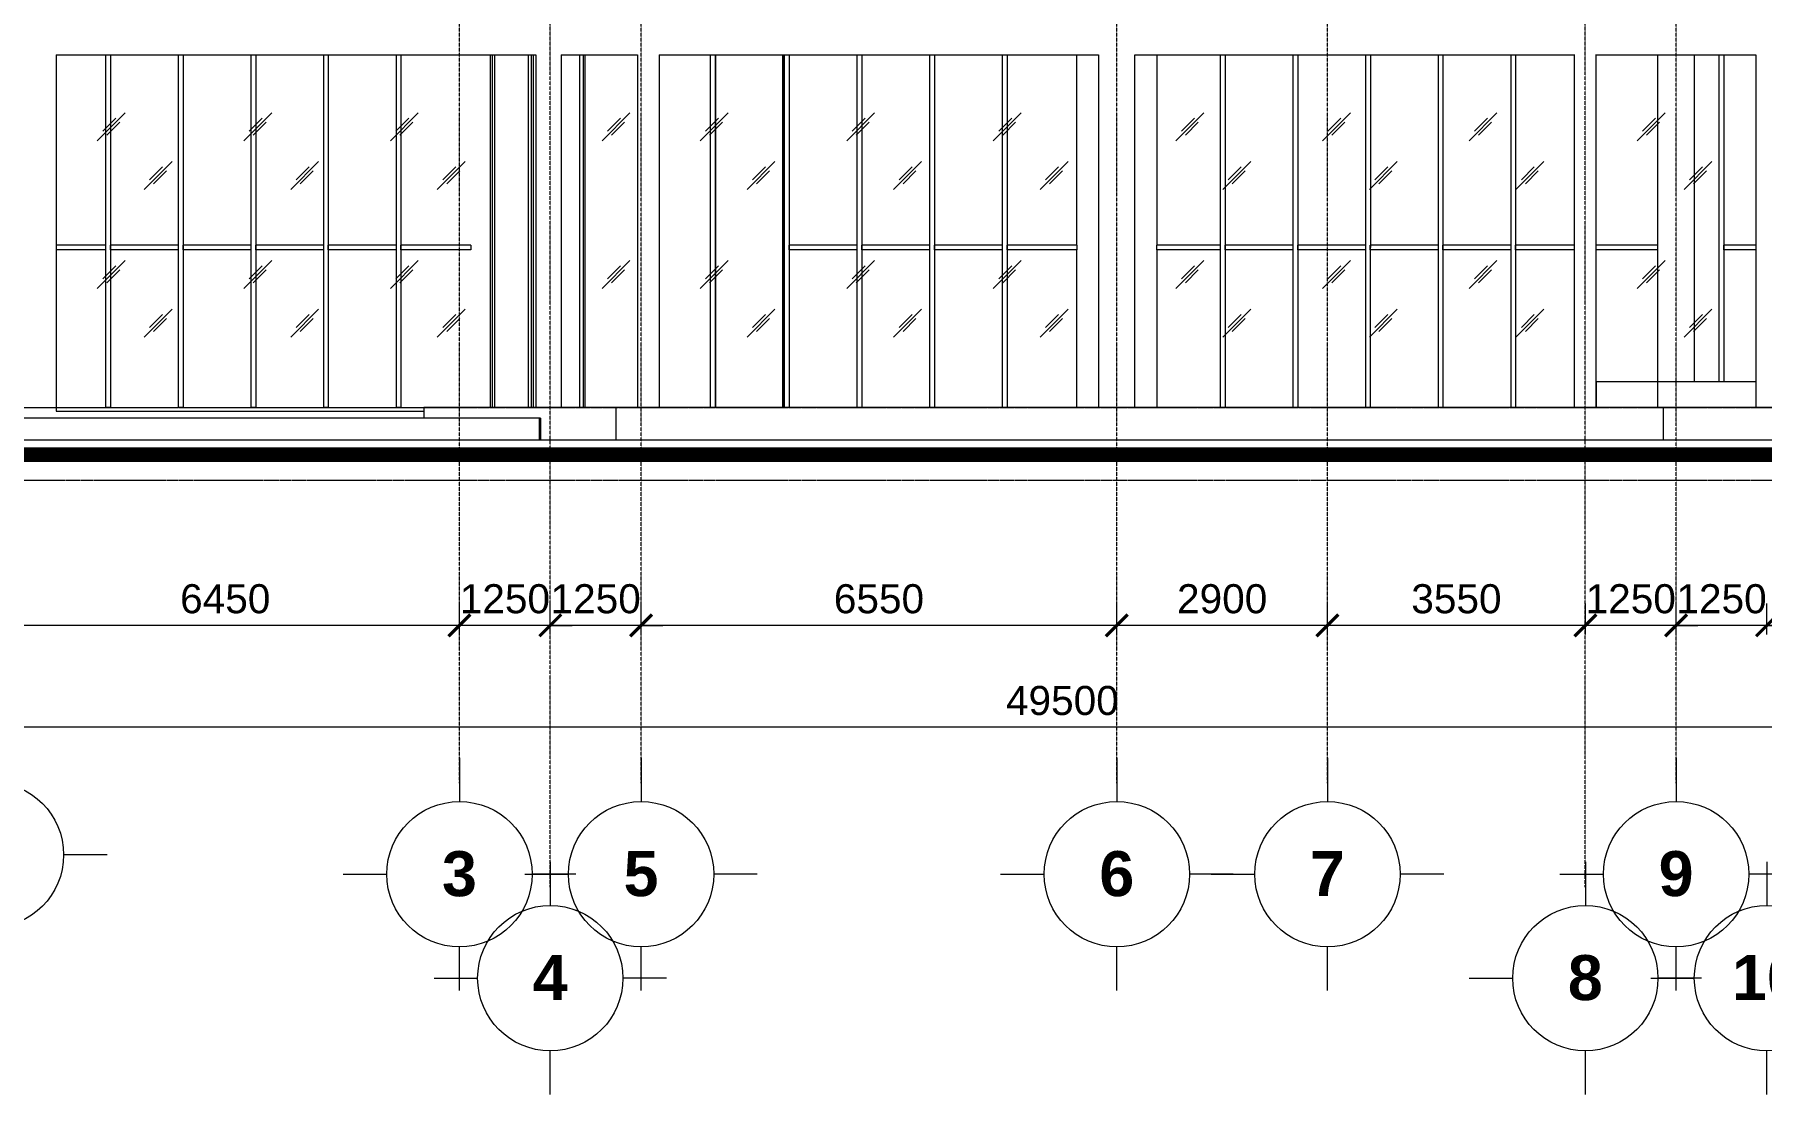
# Model space of a CAD drawing. Header units: millimetres. Extents: x -10599 to 108788, y -9455 to 93550.
# Drawn here: x 2101 to 25876, y -9455 to 5131 of the extents above; entities that cross this region are included whole.
import ezdxf

# ---------------------------------------------------------------- set-up
doc = ezdxf.new("R2010")
doc.units = ezdxf.units.MM
doc.linetypes.add('Centre', pattern=[31.75, 6.35, -4.7625, 15.875, -4.7625])
doc.linetypes.add('Grid Line', pattern=[4.2, 3, -0.6, 0, -0.6])
for name, color, linetype, lineweight in [('A-GLAZ-CWMG', 55, 'Continuous', 5), ('DIM', 1, 'Continuous', 5), ('KH', 6, 'Continuous', 5), ('KINH', 152, 'Continuous', 5), ('NET CAT', 3, 'Continuous', 5), ('NET-THAY', 2, 'Continuous', 9), ('TRUC', 225, 'Continuous', 5)]:
    doc.layers.add(name, color=color, linetype=linetype, lineweight=lineweight)
doc.styles.add('Arial_B', font='arialbd_0.ttf', dxfattribs={"height": 619.047619})
doc.styles.add('TA1', font='arial_0.ttf')
doc.dimstyles.new('D_200_KTx2', dxfattribs={"dimtxt": 400, "dimasz": 300, "dimexe": 300, "dimexo": 300, "dimgap": 160, "dimtad": 1, "dimdec": 0, "dimzin": 9, "dimtxsty": 'TA1', "dimblk": 'ARCHTICK', "dimcen": 1, "dimdle": 300, "dimclrd": 256, "dimclre": 256, "dimclrt": 7, "dimadec": 0, "dimazin": 0, "dimtfac": 1, "dimtdec": 0, "dimtix": 1, "dimtmove": 1, "dimatfit": 3, "dimldrblk": 'ARCHTICK', "dimfxl": 0, "dimtolj": 1, "dimtzin": 0, "dimlwd": -1, "dimlwe": -1, "dimarcsym": 0})

# ---------------------------------------------------------------- blocks, each defined once
blk = doc.blocks.new('System Panel - Glazed-1983792-MẶT ĐỨNG 1-14')
at = {"layer": 'KINH'}
blk.add_line((17551, 2167), (17551, 0), dxfattribs=at)
blk = doc.blocks.new('System Panel - Glazed-V7-MẶT ĐỨNG 1-14')
at = {"layer": 'KINH'}
blk.add_line((16450, 0), (16450, 2167), dxfattribs=at)
blk = doc.blocks.new('System Panel - Glazed-V8-MẶT ĐỨNG 1-14')
at = {"layer": 'KINH'}
blk.add_line((7145, 0), (7460, 0), dxfattribs=at)
blk = doc.blocks.new('System Panel - Glazed-V5-MẶT ĐỨNG 1-14')
at = {"layer": 'KINH'}
blk.add_line((29356, 0), (30289, 0), dxfattribs=at)
blk = doc.blocks.new('System Panel - Glazed-V9-MẶT ĐỨNG 1-14')
at = {"layer": 'KINH'}
blk.add_line((2401, 0), (3078, 0), dxfattribs=at)
blk = doc.blocks.new('System Panel - Glazed-1983793-MẶT ĐỨNG 1-14')
at = {"layer": 'KINH'}
blk.add_line((17551, 4850), (17551, 2233), dxfattribs=at)
blk = doc.blocks.new('System Panel - Glazed-1982688-MẶT ĐỨNG 1-14')
at = {"layer": 'KINH'}
blk.add_line((16450, 2233), (16450, 4850), dxfattribs=at)
blk = doc.blocks.new('Rectangular Mullion - Rectangular Mullion-V51-MẶT ĐỨNG 1-14')
at = {"layer": 'A-GLAZ-CWMG'}
for p, q in [((25356, 2167), (25356, 2233)), ((25801, 2233), (25356, 2233)), ((25801, 2167), (25356, 2167)), ((26289, 2233), (26101, 2233)), ((26289, 2167), (26101, 2167)), ((26289, 2233), (26289, 2167))]:
    blk.add_line(p, q, dxfattribs=at)
blk = doc.blocks.new('Rectangular Mullion - Rectangular Mullion-V52-MẶT ĐỨNG 1-14')
at = {"layer": 'A-GLAZ-CWMG'}
for p, q in [((25289, 2200), (25289, 350)), ((25356, 2200), (25356, 350))]:
    blk.add_line(p, q, dxfattribs=at)
blk = doc.blocks.new('Rectangular Mullion - Rectangular Mullion-V53-MẶT ĐỨNG 1-14')
at = {"layer": 'A-GLAZ-CWMG'}
for p, q in [((30289, 4850), (30289, 2200)), ((30356, 4850), (30356, 2200))]:
    blk.add_line(p, q, dxfattribs=at)
blk = doc.blocks.new('Rectangular Mullion - Rectangular Mullion-1983422-MẶT ĐỨNG 1-14')
at = {"layer": 'A-GLAZ-CWMG'}
for p, q in [((24451, 2233), (23601, 2233)), ((24451, 2167), (23601, 2167))]:
    blk.add_line(p, q, dxfattribs=at)
blk = doc.blocks.new('Rectangular Mullion - Rectangular Mullion-V54-MẶT ĐỨNG 1-14')
at = {"layer": 'A-GLAZ-CWMG'}
for p, q in [((22491, 2167), (22491, 2233)), ((23301, 2233), (22491, 2233)), ((23301, 2167), (22491, 2167))]:
    blk.add_line(p, q, dxfattribs=at)
blk = doc.blocks.new('Rectangular Mullion - Rectangular Mullion-V29-MẶT ĐỨNG 1-14')
at = {"layer": 'A-GLAZ-CWMG'}
for p, q in [((51314, 2167), (51314, 2233)), ((52247, 2233), (51314, 2233)), ((52247, 2167), (51314, 2167)), ((52247, 2233), (52247, 2167))]:
    blk.add_line(p, q, dxfattribs=at)
blk = doc.blocks.new('Rectangular Mullion - Rectangular Mullion-1983791-MẶT ĐỨNG 1-14')
at = {"layer": 'A-GLAZ-CWMG'}
for p, q in [((17551, 2167), (17551, 2233)), ((18424, 2233), (17551, 2233)), ((18424, 2167), (17551, 2167)), ((18424, 2233), (18424, 2167))]:
    blk.add_line(p, q, dxfattribs=at)
blk = doc.blocks.new('Rectangular Mullion - Rectangular Mullion-V35-MẶT ĐỨNG 1-14')
at = {"layer": 'A-GLAZ-CWMG'}
for p, q in [((50247, 2200), (50247, 0)), ((50314, 2200), (50314, 0))]:
    blk.add_line(p, q, dxfattribs=at)
blk = doc.blocks.new('Rectangular Mullion - Rectangular Mullion-1978245-MẶT ĐỨNG 1-14')
at = {"layer": 'A-GLAZ-CWMG'}
for p, q in [((22424, 4850), (22424, 2200)), ((22491, 4850), (22491, 2200))]:
    blk.add_line(p, q, dxfattribs=at)
blk = doc.blocks.new('Rectangular Mullion - Rectangular Mullion-V55-MẶT ĐỨNG 1-14')
at = {"layer": 'A-GLAZ-CWMG'}
for p, q in [((15490, 2167), (15490, 2233)), ((16450, 2233), (15490, 2233)), ((16450, 2167), (15490, 2167)), ((16450, 2233), (16450, 2167))]:
    blk.add_line(p, q, dxfattribs=at)
blk = doc.blocks.new('Rectangular Mullion - Rectangular Mullion-V56-MẶT ĐỨNG 1-14')
at = {"layer": 'A-GLAZ-CWMG'}
for p, q in [((3078, 2233), (2401, 2233)), ((3078, 2167), (2401, 2167)), ((3078, 2233), (3078, 2167))]:
    blk.add_line(p, q, dxfattribs=at)
blk = doc.blocks.new('Rectangular Mullion - Rectangular Mullion-V36-MẶT ĐỨNG 1-14')
at = {"layer": 'A-GLAZ-CWMG'}
for p, q in [((38817, 2200), (38817, 0)), ((38884, 2200), (38884, 0)), ((38884, 0), (38817, 0))]:
    blk.add_line(p, q, dxfattribs=at)
blk = doc.blocks.new('Rectangular Mullion - Rectangular Mullion-1983752-MẶT ĐỨNG 1-14')
at = {"layer": 'A-GLAZ-CWMG'}
for p, q in [((8372, 4850), (8372, 0)), ((8400, 4850), (8400, 0)), ((8431, 4850), (8431, 0))]:
    blk.add_line(p, q, dxfattribs=at)
blk = doc.blocks.new('Rectangular Mullion - Rectangular Mullion-V60-MẶT ĐỨNG 1-14')
at = {"layer": 'A-GLAZ-CWMG'}
for p, q in [((8897, 4850), (8897, 0)), ((8938, 4850), (8938, 0)), ((8964, 4850), (8964, 0))]:
    blk.add_line(p, q, dxfattribs=at)
blk = doc.blocks.new('Rectangular Mullion - Rectangular Mullion-V61-MẶT ĐỨNG 1-14')
at = {"layer": 'A-GLAZ-CWMG'}
for p, q in [((9603, 4850), (9603, 0)), ((9655, 4850), (9655, 0)), ((9675, 4850), (9675, 0))]:
    blk.add_line(p, q, dxfattribs=at)
blk = doc.blocks.new('System Panel - Glazed-1984315-MẶT ĐỨNG 1-14')
at = {"layer": 'KINH'}
for p, q in [((12404, 0), (12404, 4850)), ((12405, 4850), (12405, 0))]:
    blk.add_line(p, q, dxfattribs=at)
blk = doc.blocks.new('Rectangular Mullion - Rectangular Mullion-V62-MẶT ĐỨNG 1-14')
at = {"layer": 'A-GLAZ-CWMG'}
for p, q in [((11404, 4850), (11404, 0)), ((11470, 4850), (11470, 0)), ((11477, 4850), (11477, 0))]:
    blk.add_line(p, q, dxfattribs=at)
blk = doc.blocks.new('Grid - FamilyAL-KH TRUC-1020318-MẶT ĐỨNG 1-14')
at = {"layer": 'KH'}
for p, q in [((-6349, -7200), (-6349, -7800)), ((-7949, -8800), (-7349, -8800)), ((-4749, -8800), (-5349, -8800)), ((-6349, -10400), (-6349, -9800))]:
    blk.add_line(p, q, dxfattribs=at)
blk.add_circle((-6349, -8800), 1000, dxfattribs=at)
blk = doc.blocks.new('_ARCHTICK')
at = {"color": 0, "linetype": 'ByBlock', "const_width": 0.15}
blk.add_lwpolyline([(-0.5, -0.5), (0.5, 0.5)], dxfattribs=at)
blk = doc.blocks.new('DIMBLOCK32-MẶT ĐỨNG 1-14')
at = {"layer": 'Defpoints', "color": 0, "transparency": 16777216}
for p in [(25951, -3000), (25951, -3424), (28051, -3424)]:
    blk.add_point(p, dxfattribs=at)
at = {"layer": 'DIM', "transparency": 16777216}
for p, q in [((25951, -3124), (25951, -2700)), ((28051, -3124), (28051, -2700)), ((28351, -3000), (25651, -3000))]:
    blk.add_line(p, q, dxfattribs=at)
at = {"layer": 'DIM', "transparency": 16777216, "xscale": 300, "yscale": 300, "zscale": 300, "rotation": 180}
blk.add_blockref('_ARCHTICK', (25951, -3000), dxfattribs=at)
at = {"layer": 'DIM', "transparency": 16777216, "xscale": 300, "yscale": 300, "zscale": 300}
blk.add_blockref('_ARCHTICK', (28051, -3000), dxfattribs=at)
at = {"layer": 'DIM', "color": 7, "transparency": 16777216, "insert": (27001, -2636), "char_height": 400, "attachment_point": 5, "style": 'TA1'}
blk.add_mtext('\\A1;2100', dxfattribs=at)
blk = doc.blocks.new('DIMBLOCK33-MẶT ĐỨNG 1-14')
at = {"layer": 'Defpoints', "color": 0, "transparency": 16777216}
for p in [(24701, -3000), (24701, -3424), (25951, -3424)]:
    blk.add_point(p, dxfattribs=at)
at = {"layer": 'DIM', "transparency": 16777216}
for p, q in [((24701, -3124), (24701, -2700)), ((25951, -3124), (25951, -2700)), ((24701, -3000), (24401, -3000)), ((25951, -3000), (24701, -3000)), ((25951, -3000), (26251, -3000))]:
    blk.add_line(p, q, dxfattribs=at)
at = {"layer": 'DIM', "transparency": 16777216, "xscale": 300, "yscale": 300, "zscale": 300}
blk.add_blockref('_ARCHTICK', (24701, -3000), dxfattribs=at)
at = {"layer": 'DIM', "transparency": 16777216, "xscale": 300, "yscale": 300, "zscale": 300, "rotation": 180}
blk.add_blockref('_ARCHTICK', (25951, -3000), dxfattribs=at)
at = {"layer": 'DIM', "color": 7, "transparency": 16777216, "insert": (25326, -2636), "char_height": 400, "attachment_point": 5, "style": 'TA1'}
blk.add_mtext('\\A1;1250', dxfattribs=at)
blk = doc.blocks.new('DIMBLOCK34-MẶT ĐỨNG 1-14')
at = {"layer": 'Defpoints', "color": 0, "transparency": 16777216}
for p in [(23451, -3000), (23451, -3424), (24701, -3424)]:
    blk.add_point(p, dxfattribs=at)
at = {"layer": 'DIM', "transparency": 16777216}
for p, q in [((23451, -3124), (23451, -2700)), ((24701, -3124), (24701, -2700)), ((23451, -3000), (23151, -3000)), ((24701, -3000), (23451, -3000)), ((24701, -3000), (25001, -3000))]:
    blk.add_line(p, q, dxfattribs=at)
at = {"layer": 'DIM', "transparency": 16777216, "xscale": 300, "yscale": 300, "zscale": 300}
blk.add_blockref('_ARCHTICK', (23451, -3000), dxfattribs=at)
at = {"layer": 'DIM', "transparency": 16777216, "xscale": 300, "yscale": 300, "zscale": 300, "rotation": 180}
blk.add_blockref('_ARCHTICK', (24701, -3000), dxfattribs=at)
at = {"layer": 'DIM', "color": 7, "transparency": 16777216, "insert": (24076, -2636), "char_height": 400, "attachment_point": 5, "style": 'TA1'}
blk.add_mtext('\\A1;1250', dxfattribs=at)
blk = doc.blocks.new('DIMBLOCK35-MẶT ĐỨNG 1-14')
at = {"layer": 'Defpoints', "color": 0, "transparency": 16777216}
for p in [(19901, -3000), (19901, -3424), (23451, -3424)]:
    blk.add_point(p, dxfattribs=at)
at = {"layer": 'DIM', "transparency": 16777216}
for p, q in [((19901, -3124), (19901, -2700)), ((23451, -3124), (23451, -2700)), ((23751, -3000), (19601, -3000))]:
    blk.add_line(p, q, dxfattribs=at)
at = {"layer": 'DIM', "transparency": 16777216, "xscale": 300, "yscale": 300, "zscale": 300, "rotation": 180}
blk.add_blockref('_ARCHTICK', (19901, -3000), dxfattribs=at)
at = {"layer": 'DIM', "transparency": 16777216, "xscale": 300, "yscale": 300, "zscale": 300}
blk.add_blockref('_ARCHTICK', (23451, -3000), dxfattribs=at)
at = {"layer": 'DIM', "color": 7, "transparency": 16777216, "insert": (21676, -2636), "char_height": 400, "attachment_point": 5, "style": 'TA1'}
blk.add_mtext('\\A1;3550', dxfattribs=at)
blk = doc.blocks.new('DIMBLOCK36-MẶT ĐỨNG 1-14')
at = {"layer": 'Defpoints', "color": 0, "transparency": 16777216}
for p in [(17001, -3000), (17001, -3424), (19901, -3424)]:
    blk.add_point(p, dxfattribs=at)
at = {"layer": 'DIM', "transparency": 16777216}
for p, q in [((17001, -3124), (17001, -2700)), ((19901, -3124), (19901, -2700)), ((20201, -3000), (16701, -3000))]:
    blk.add_line(p, q, dxfattribs=at)
at = {"layer": 'DIM', "transparency": 16777216, "xscale": 300, "yscale": 300, "zscale": 300, "rotation": 180}
blk.add_blockref('_ARCHTICK', (17001, -3000), dxfattribs=at)
at = {"layer": 'DIM', "transparency": 16777216, "xscale": 300, "yscale": 300, "zscale": 300}
blk.add_blockref('_ARCHTICK', (19901, -3000), dxfattribs=at)
at = {"layer": 'DIM', "color": 7, "transparency": 16777216, "insert": (18451, -2636), "char_height": 400, "attachment_point": 5, "style": 'TA1'}
blk.add_mtext('\\A1;2900', dxfattribs=at)
blk = doc.blocks.new('DIMBLOCK37-MẶT ĐỨNG 1-14')
at = {"layer": 'Defpoints', "color": 0, "transparency": 16777216}
for p in [(10451, -3000), (10451, -3424), (17001, -3424)]:
    blk.add_point(p, dxfattribs=at)
at = {"layer": 'DIM', "transparency": 16777216}
for p, q in [((10451, -3124), (10451, -2700)), ((17001, -3124), (17001, -2700)), ((17301, -3000), (10151, -3000))]:
    blk.add_line(p, q, dxfattribs=at)
at = {"layer": 'DIM', "transparency": 16777216, "xscale": 300, "yscale": 300, "zscale": 300, "rotation": 180}
blk.add_blockref('_ARCHTICK', (10451, -3000), dxfattribs=at)
at = {"layer": 'DIM', "transparency": 16777216, "xscale": 300, "yscale": 300, "zscale": 300}
blk.add_blockref('_ARCHTICK', (17001, -3000), dxfattribs=at)
at = {"layer": 'DIM', "color": 7, "transparency": 16777216, "insert": (13726, -2636), "char_height": 400, "attachment_point": 5, "style": 'TA1'}
blk.add_mtext('\\A1;6550', dxfattribs=at)
blk = doc.blocks.new('DIMBLOCK38-MẶT ĐỨNG 1-14')
at = {"layer": 'Defpoints', "color": 0, "transparency": 16777216}
for p in [(9201, -3000), (9201, -3424), (10451, -3424)]:
    blk.add_point(p, dxfattribs=at)
at = {"layer": 'DIM', "transparency": 16777216}
for p, q in [((9201, -3124), (9201, -2700)), ((10451, -3124), (10451, -2700)), ((9201, -3000), (8901, -3000)), ((10451, -3000), (9201, -3000)), ((10451, -3000), (10751, -3000))]:
    blk.add_line(p, q, dxfattribs=at)
at = {"layer": 'DIM', "transparency": 16777216, "xscale": 300, "yscale": 300, "zscale": 300}
blk.add_blockref('_ARCHTICK', (9201, -3000), dxfattribs=at)
at = {"layer": 'DIM', "transparency": 16777216, "xscale": 300, "yscale": 300, "zscale": 300, "rotation": 180}
blk.add_blockref('_ARCHTICK', (10451, -3000), dxfattribs=at)
at = {"layer": 'DIM', "color": 7, "transparency": 16777216, "insert": (9826, -2636), "char_height": 400, "attachment_point": 5, "style": 'TA1'}
blk.add_mtext('\\A1;1250', dxfattribs=at)
blk = doc.blocks.new('DIMBLOCK39-MẶT ĐỨNG 1-14')
at = {"layer": 'Defpoints', "color": 0, "transparency": 16777216}
for p in [(7951, -3000), (7951, -3424), (9201, -3424)]:
    blk.add_point(p, dxfattribs=at)
at = {"layer": 'DIM', "transparency": 16777216}
for p, q in [((7951, -3124), (7951, -2700)), ((9201, -3124), (9201, -2700)), ((7951, -3000), (7651, -3000)), ((9201, -3000), (7951, -3000)), ((9201, -3000), (9501, -3000))]:
    blk.add_line(p, q, dxfattribs=at)
at = {"layer": 'DIM', "transparency": 16777216, "xscale": 300, "yscale": 300, "zscale": 300}
blk.add_blockref('_ARCHTICK', (7951, -3000), dxfattribs=at)
at = {"layer": 'DIM', "transparency": 16777216, "xscale": 300, "yscale": 300, "zscale": 300, "rotation": 180}
blk.add_blockref('_ARCHTICK', (9201, -3000), dxfattribs=at)
at = {"layer": 'DIM', "color": 7, "transparency": 16777216, "insert": (8576, -2636), "char_height": 400, "attachment_point": 5, "style": 'TA1'}
blk.add_mtext('\\A1;1250', dxfattribs=at)
blk = doc.blocks.new('DIMBLOCK40-MẶT ĐỨNG 1-14')
at = {"layer": 'Defpoints', "color": 0, "transparency": 16777216}
for p in [(1501, -3000), (1501, -3424), (7951, -3424)]:
    blk.add_point(p, dxfattribs=at)
at = {"layer": 'DIM', "transparency": 16777216}
for p, q in [((1501, -3124), (1501, -2700)), ((7951, -3124), (7951, -2700)), ((8251, -3000), (1201, -3000))]:
    blk.add_line(p, q, dxfattribs=at)
at = {"layer": 'DIM', "transparency": 16777216, "xscale": 300, "yscale": 300, "zscale": 300, "rotation": 180}
blk.add_blockref('_ARCHTICK', (1501, -3000), dxfattribs=at)
at = {"layer": 'DIM', "transparency": 16777216, "xscale": 300, "yscale": 300, "zscale": 300}
blk.add_blockref('_ARCHTICK', (7951, -3000), dxfattribs=at)
at = {"layer": 'DIM', "color": 7, "transparency": 16777216, "insert": (4726, -2636), "char_height": 400, "attachment_point": 5, "style": 'TA1'}
blk.add_mtext('\\A1;6450', dxfattribs=at)
blk = doc.blocks.new('DIMBLOCK44-MẶT ĐỨNG 1-14')
at = {"layer": 'Defpoints', "color": 0, "transparency": 16777216}
for p in [(-8499, -4400), (-8499, -4824), (41001, -4824)]:
    blk.add_point(p, dxfattribs=at)
at = {"layer": 'DIM', "transparency": 16777216}
for p, q in [((-8499, -4524), (-8499, -4100)), ((41001, -4524), (41001, -4100)), ((41301, -4400), (-8799, -4400))]:
    blk.add_line(p, q, dxfattribs=at)
at = {"layer": 'DIM', "transparency": 16777216, "xscale": 300, "yscale": 300, "zscale": 300, "rotation": 180}
blk.add_blockref('_ARCHTICK', (-8499, -4400), dxfattribs=at)
at = {"layer": 'DIM', "transparency": 16777216, "xscale": 300, "yscale": 300, "zscale": 300}
blk.add_blockref('_ARCHTICK', (41001, -4400), dxfattribs=at)
at = {"layer": 'DIM', "color": 7, "transparency": 16777216, "insert": (16251, -4036), "char_height": 400, "attachment_point": 5, "style": 'TA1'}
blk.add_mtext('\\A1;49500', dxfattribs=at)

msp = doc.modelspace()

# ---------------------------------------------------------------- hatches: boundary and pattern name
at = {"layer": 'KINH'}
h = msp.add_hatch(dxfattribs=at)
h.set_pattern_fill('FP_11', color=256, angle=360, style=0, pattern_type=2)
h.set_pattern_definition([(45.204, (-6994.5, -8448.4), (0.002, 2032), [252.7, -2610.8]), (45.204, (-7049.3, -8393.3), (0.002, 2032), [252.7, -2610.8]), (45.204, (-7124.7, -8524.3), (0.002, 2032), [544.27, -2319.24]), (45.204, (-8366.5, -7087), (0.002, 2032), [252.7, -2610.8]), (45.204, (-8421.3, -7031.8), (0.002, 2032), [252.7, -2610.8]), (45.204, (-8496.6, -7162.9), (0.002, 2032), [544.27, -2319.24])])
h.paths.add_polyline_path([(9000.5, 618.7), (9000.5, 4850), (2400.5, 4850), (2400.5, 618.7)])
h = msp.add_hatch(dxfattribs=at)
h.set_pattern_fill('FP_11', color=256, angle=360, style=0, pattern_type=2)
h.set_pattern_definition([(45.204, (-44.5, -8448.4), (0.002, 2032), [252.7, -2610.8]), (45.204, (-99.3, -8393.3), (0.002, 2032), [252.7, -2610.8]), (45.204, (-174.7, -8524.3), (0.002, 2032), [544.27, -2319.24]), (45.204, (-1416.5, -7087), (0.002, 2032), [252.7, -2610.8]), (45.204, (-1471.3, -7031.8), (0.002, 2032), [252.7, -2610.8]), (45.204, (-1546.6, -7162.9), (0.002, 2032), [544.27, -2319.24])])
h.paths.add_polyline_path([(10400.5, 1150), (10400.5, 4850), (9350.5, 4850), (9350.5, 1150)])
h = msp.add_hatch(dxfattribs=at)
h.set_pattern_fill('FP_11', color=256, angle=360, style=0, pattern_type=2)
h.set_pattern_definition([(45.204, (1305.5, -8448.4), (0.002, 2032), [252.7, -2610.8]), (45.204, (1250.7, -8393.3), (0.002, 2032), [252.7, -2610.8]), (45.204, (1175.3, -8524.3), (0.002, 2032), [544.27, -2319.24]), (45.204, (-66.5, -7087), (0.002, 2032), [252.7, -2610.8]), (45.204, (-121.3, -7031.8), (0.002, 2032), [252.7, -2610.8]), (45.204, (-196.6, -7162.9), (0.002, 2032), [544.27, -2319.24])])
h.paths.add_polyline_path([(17300.5, 687.6), (17300.5, 4850), (10700.5, 4850), (10700.5, 687.6)])
h = msp.add_hatch(dxfattribs=at)
h.set_pattern_fill('FP_11', color=256, angle=360, style=0, pattern_type=2)
h.set_pattern_definition([(45.204, (7855.5, -8448.4), (0.002, 2032), [252.7, -2610.8]), (45.204, (7800.7, -8393.3), (0.002, 2032), [252.7, -2610.8]), (45.204, (7725.3, -8524.3), (0.002, 2032), [544.27, -2319.24]), (45.204, (6483.5, -7087), (0.002, 2032), [252.7, -2610.8]), (45.204, (6428.7, -7031.8), (0.002, 2032), [252.7, -2610.8]), (45.204, (6353.4, -7162.9), (0.002, 2032), [544.27, -2319.24])])
h.paths.add_polyline_path([(23300.5, 375.9), (23300.5, 4850), (17250.5, 4850), (17250.5, 375.9)])
h = msp.add_hatch(dxfattribs=at)
h.set_pattern_fill('FP_11', color=256, angle=360, style=0, pattern_type=2)
h.set_pattern_definition([(45.204, (14205.5, -8448.4), (0.002, 2032), [252.7, -2610.8]), (45.204, (14150.7, -8393.3), (0.002, 2032), [252.7, -2610.8]), (45.204, (14075.3, -8524.3), (0.002, 2032), [544.27, -2319.24]), (45.204, (12833.5, -7087), (0.002, 2032), [252.7, -2610.8]), (45.204, (12778.7, -7031.8), (0.002, 2032), [252.7, -2610.8]), (45.204, (12703.4, -7162.9), (0.002, 2032), [544.27, -2319.24])])
h.paths.add_polyline_path([(25800.5, 579.5), (25800.5, 4850), (23600.5, 4850), (23600.5, 579.5)])

# ---------------------------------------------------------------- linework, layer by layer
at = {"layer": 'NET CAT'}
msp.add_lwpolyline([(105087.8, -450), (-10499.5, -450)], dxfattribs=at)
at = {"layer": 'NET CAT', "const_width": 200}
msp.add_lwpolyline([(105087.8, -650), (-10499.5, -650)], dxfattribs=at)
at = {"layer": 'NET-THAY'}
for p, q in [((2400.5, 4850), (9000.5, 4850)), ((2400.5, 4850), (2400.5, -50)), ((9000.5, 4850), (9000.5, 0)), ((9350.5, 4850), (9350.5, 0)), ((9350.5, 4850), (10400.5, 4850)), ((10400.5, 4850), (10400.5, 0)), ((10700.5, 4850), (10700.5, 0)), ((10700.5, 4850), (16750.5, 4850)), ((16750.5, 4850), (16750.5, 0)), ((17250.5, 0), (17250.5, 4850)), ((17250.5, 4850), (23300.5, 4850)), ((23300.5, 0), (23300.5, 4854)), ((23600.5, 0), (23600.5, 4854)), ((23600.5, 4850), (25800.5, 4850)), ((24450.5, 0), (24450.5, 4854)), ((24950.5, 4850), (24950.5, 350)), ((25800.5, 4850), (25800.5, 350)), ((25800.9, 350), (23598.8, 350)), ((23598.8, 350), (23598.8, 0)), ((25800.9, 0), (25800.9, 350)), ((27143.7, 0), (7460.5, 0)), ((7460.5, 0), (7460.5, -150)), ((10101.3, 0), (10101.3, -450)), ((24524.6, 0), (24524.6, -450)), ((9065.7, -150), (-10499.5, -150)), ((2400.5, -50), (7460.5, -50)), ((9050.4, -450), (9050.4, -150)), ((9065.7, -150), (9065.7, -450))]:
    msp.add_line(p, q, dxfattribs=at)
at = {"layer": 'TRUC', "linetype": 'Grid Line'}
for p, q in [((7950.5, -5171), (7950.5, 91838.4)), ((9200.5, -6601.6), (9200.5, 91838.4)), ((10450.5, -5171), (10450.5, 91838.4)), ((17000.5, -5171), (17000.5, 91838.4)), ((19900.5, -5171), (19900.5, 91838.4)), ((23450.5, -6601.6), (23450.5, 91838.4)), ((24700.5, -5171), (24700.5, 91838.4))]:
    msp.add_line(p, q, dxfattribs=at)
at = {"layer": 'TRUC', "linetype": 'Centre'}
for p, q in [((-10499.5, 0), (108517.8, 0)), ((-10499.5, -1000), (108517.8, -1000))]:
    msp.add_line(p, q, dxfattribs=at)

# ---------------------------------------------------------------- block references
at = {"layer": 'A-GLAZ-CWMG'}
for name, p in [('Rectangular Mullion - Rectangular Mullion-V53-MẶT ĐỨNG 1-14', (-27210.8, 0)), ('Rectangular Mullion - Rectangular Mullion-V53-MẶT ĐỨNG 1-14', (-26210.8, 0)), ('Rectangular Mullion - Rectangular Mullion-V53-MẶT ĐỨNG 1-14', (-25210.8, 0)), ('Rectangular Mullion - Rectangular Mullion-V53-MẶT ĐỨNG 1-14', (-24210.8, 0)), ('Rectangular Mullion - Rectangular Mullion-V53-MẶT ĐỨNG 1-14', (-23210.8, 0)), ('Rectangular Mullion - Rectangular Mullion-1983752-MẶT ĐỨNG 1-14', (0, 0)), ('Rectangular Mullion - Rectangular Mullion-V60-MẶT ĐỨNG 1-14', (0, 0)), ('Rectangular Mullion - Rectangular Mullion-V61-MẶT ĐỨNG 1-14', (0, 0)), ('Rectangular Mullion - Rectangular Mullion-V62-MẶT ĐỨNG 1-14', (0, 0)), ('Rectangular Mullion - Rectangular Mullion-V53-MẶT ĐỨNG 1-14', (-17866.1, 0)), ('Rectangular Mullion - Rectangular Mullion-V53-MẶT ĐỨNG 1-14', (-16866.1, 0)), ('Rectangular Mullion - Rectangular Mullion-V53-MẶT ĐỨNG 1-14', (-15866.1, 0)), ('Rectangular Mullion - Rectangular Mullion-V53-MẶT ĐỨNG 1-14', (-14866.1, 0)), ('Rectangular Mullion - Rectangular Mullion-1978245-MẶT ĐỨNG 1-14', (-4000, 0)), ('Rectangular Mullion - Rectangular Mullion-1978245-MẶT ĐỨNG 1-14', (-3000, 0)), ('Rectangular Mullion - Rectangular Mullion-1978245-MẶT ĐỨNG 1-14', (-2000, 0)), ('Rectangular Mullion - Rectangular Mullion-1978245-MẶT ĐỨNG 1-14', (-1000, 0)), ('Rectangular Mullion - Rectangular Mullion-1978245-MẶT ĐỨNG 1-14', (0, 0)), ('Rectangular Mullion - Rectangular Mullion-V53-MẶT ĐỨNG 1-14', (-5000, 0)), ('Rectangular Mullion - Rectangular Mullion-V56-MẶT ĐỨNG 1-14', (0, 0)), ('Rectangular Mullion - Rectangular Mullion-V36-MẶT ĐỨNG 1-14', (-35739, 0)), ('Rectangular Mullion - Rectangular Mullion-V29-MẶT ĐỨNG 1-14', (-48169, 0)), ('Rectangular Mullion - Rectangular Mullion-V36-MẶT ĐỨNG 1-14', (-34739, 0)), ('Rectangular Mullion - Rectangular Mullion-V29-MẶT ĐỨNG 1-14', (-47169, 0)), ('Rectangular Mullion - Rectangular Mullion-V36-MẶT ĐỨNG 1-14', (-33739, 0)), ('Rectangular Mullion - Rectangular Mullion-V29-MẶT ĐỨNG 1-14', (-46169, 0)), ('Rectangular Mullion - Rectangular Mullion-V36-MẶT ĐỨNG 1-14', (-32739, 0)), ('Rectangular Mullion - Rectangular Mullion-V29-MẶT ĐỨNG 1-14', (-45169, 0)), ('Rectangular Mullion - Rectangular Mullion-V36-MẶT ĐỨNG 1-14', (-31739, 0)), ('Rectangular Mullion - Rectangular Mullion-V55-MẶT ĐỨNG 1-14', (-8344.7, 0)), ('Rectangular Mullion - Rectangular Mullion-V35-MẶT ĐỨNG 1-14', (-37824.3, 0)), ('Rectangular Mullion - Rectangular Mullion-V29-MẶT ĐỨNG 1-14', (-38824.3, 0)), ('Rectangular Mullion - Rectangular Mullion-V35-MẶT ĐỨNG 1-14', (-36824.3, 0)), ('Rectangular Mullion - Rectangular Mullion-V29-MẶT ĐỨNG 1-14', (-37824.3, 0)), ('Rectangular Mullion - Rectangular Mullion-V35-MẶT ĐỨNG 1-14', (-35824.3, 0)), ('Rectangular Mullion - Rectangular Mullion-V29-MẶT ĐỨNG 1-14', (-36824.3, 0)), ('Rectangular Mullion - Rectangular Mullion-V35-MẶT ĐỨNG 1-14', (-34824.3, 0)), ('Rectangular Mullion - Rectangular Mullion-V55-MẶT ĐỨNG 1-14', (0, 0)), ('Rectangular Mullion - Rectangular Mullion-1983791-MẶT ĐỨNG 1-14', (0, 0)), ('Rectangular Mullion - Rectangular Mullion-V35-MẶT ĐỨNG 1-14', (-31823.3, 0)), ('Rectangular Mullion - Rectangular Mullion-V29-MẶT ĐỨNG 1-14', (-32823.3, 0)), ('Rectangular Mullion - Rectangular Mullion-V35-MẶT ĐỨNG 1-14', (-30823.3, 0)), ('Rectangular Mullion - Rectangular Mullion-V29-MẶT ĐỨNG 1-14', (-31823.3, 0)), ('Rectangular Mullion - Rectangular Mullion-V35-MẶT ĐỨNG 1-14', (-29823.3, 0)), ('Rectangular Mullion - Rectangular Mullion-V29-MẶT ĐỨNG 1-14', (-30823.3, 0)), ('Rectangular Mullion - Rectangular Mullion-V35-MẶT ĐỨNG 1-14', (-28823.3, 0)), ('Rectangular Mullion - Rectangular Mullion-V29-MẶT ĐỨNG 1-14', (-29823.3, 0)), ('Rectangular Mullion - Rectangular Mullion-V35-MẶT ĐỨNG 1-14', (-27823.3, 0)), ('Rectangular Mullion - Rectangular Mullion-V54-MẶT ĐỨNG 1-14', (0, 0)), ('Rectangular Mullion - Rectangular Mullion-1983422-MẶT ĐỨNG 1-14', (0, 0)), ('Rectangular Mullion - Rectangular Mullion-V52-MẶT ĐỨNG 1-14', (0, 0)), ('Rectangular Mullion - Rectangular Mullion-V51-MẶT ĐỨNG 1-14', (0, 0))]:
    msp.add_blockref(name, p, dxfattribs=at)
at = {"layer": 'KH'}
for p in [(7850, 2642.7), (14300, 2375.7), (16800, 2375.7), (23350, 2375.7), (26250, 2375.7), (31050, 2375.7), (15550, 945.1), (29800, 945.1), (32300, 945.1)]:
    msp.add_blockref('Grid - FamilyAL-KH TRUC-1020318-MẶT ĐỨNG 1-14', p, dxfattribs=at)
at = {"layer": 'KINH'}
for name, p in [('System Panel - Glazed-1984315-MẶT ĐỨNG 1-14', (0, 0)), ('System Panel - Glazed-1982688-MẶT ĐỨNG 1-14', (0, 0)), ('System Panel - Glazed-1983793-MẶT ĐỨNG 1-14', (0, 0)), ('System Panel - Glazed-V7-MẶT ĐỨNG 1-14', (0, 0)), ('System Panel - Glazed-1983792-MẶT ĐỨNG 1-14', (0, 0)), ('System Panel - Glazed-V9-MẶT ĐỨNG 1-14', (0, 0)), ('System Panel - Glazed-V5-MẶT ĐỨNG 1-14', (-26210.8, 0)), ('System Panel - Glazed-V5-MẶT ĐỨNG 1-14', (-25210.8, 0)), ('System Panel - Glazed-V5-MẶT ĐỨNG 1-14', (-24210.8, 0)), ('System Panel - Glazed-V5-MẶT ĐỨNG 1-14', (-23210.8, 0)), ('System Panel - Glazed-V8-MẶT ĐỨNG 1-14', (0, 0))]:
    msp.add_blockref(name, p, dxfattribs=at)

# ---------------------------------------------------------------- texts
at = {"layer": 'KH', "attachment_point": 2, "line_spacing_factor": 0.941778, "style": 'Arial_B'}
for s, insert, char_height, width in [('\\fArial|b1|i0|c0|p34|;3', (7950.3, -6106.7), 619.048, 558.244), ('\\fArial|b1|i0|c0|p34|;5', (10450.3, -6106.7), 619.048, 558.244), ('\\fArial|b1|i0|c0|p34|;6', (17000.3, -6106.7), 619.048, 558.244), ('\\fArial|b1|i0|c0|p34|;7', (19900.3, -6106.7), 619.048, 558.244), ('\\fArial|b1|i0|c0|p34|;9', (24700.3, -6106.7), 619.048, 558.244), ('\\fArial|b1|i0|c0|p34|;4', (9200.3, -7537.4), 619.048, 558.244), ('\\fArial|b1|i0|c0|p34|;8', (23450.3, -7537.4), 619.048, 558.244), ('10', (25950.3, -7537.4), 619.05, 1116.488)]:
    msp.add_mtext(s, dxfattribs=dict(at, insert=insert, char_height=char_height, width=width))

# ---------------------------------------------------------------- dimensions: what is measured, and where the dimension line sits
at = {"layer": 'DIM'}
for base, p1, p2, picture, middle in [((1500.5, -3000), (7950.5, -3424.3), (1500.5, -3424.3), 'DIMBLOCK40-MẶT ĐỨNG 1-14', (4725.5, -2635.8)), ((7950.5, -3000), (9200.5, -3424.3), (7950.5, -3424.3), 'DIMBLOCK39-MẶT ĐỨNG 1-14', (8575.5, -2635.8)), ((9200.5, -3000), (10450.5, -3424.3), (9200.5, -3424.3), 'DIMBLOCK38-MẶT ĐỨNG 1-14', (9825.5, -2635.8)), ((10450.5, -3000), (17000.5, -3424.3), (10450.5, -3424.3), 'DIMBLOCK37-MẶT ĐỨNG 1-14', (13725.5, -2635.8)), ((17000.5, -3000), (19900.5, -3424.3), (17000.5, -3424.3), 'DIMBLOCK36-MẶT ĐỨNG 1-14', (18450.5, -2635.8)), ((19900.5, -3000), (23450.5, -3424.3), (19900.5, -3424.3), 'DIMBLOCK35-MẶT ĐỨNG 1-14', (21675.5, -2635.6)), ((23450.5, -3000), (24700.5, -3424.3), (23450.5, -3424.3), 'DIMBLOCK34-MẶT ĐỨNG 1-14', (24075.5, -2635.8)), ((24700.5, -3000), (25950.5, -3424.3), (24700.5, -3424.3), 'DIMBLOCK33-MẶT ĐỨNG 1-14', (25325.5, -2635.8)), ((25950.5, -3000), (28050.5, -3424.3), (25950.5, -3424.3), 'DIMBLOCK32-MẶT ĐỨNG 1-14', (27000.5, -2635.8)), ((-8499.5, -4400), (41000.5, -4824.3), (-8499.5, -4824.3), 'DIMBLOCK44-MẶT ĐỨNG 1-14', (16250.5, -4035.8))]:
    dim = msp.add_linear_dim(base=base, p1=p1, p2=p2, dimstyle='D_200_KTx2', dxfattribs=at)
    dim.commit()
    dim.dimension.update_dxf_attribs({"geometry": picture, "text_midpoint": middle})

doc.saveas('drawing.dxf')
